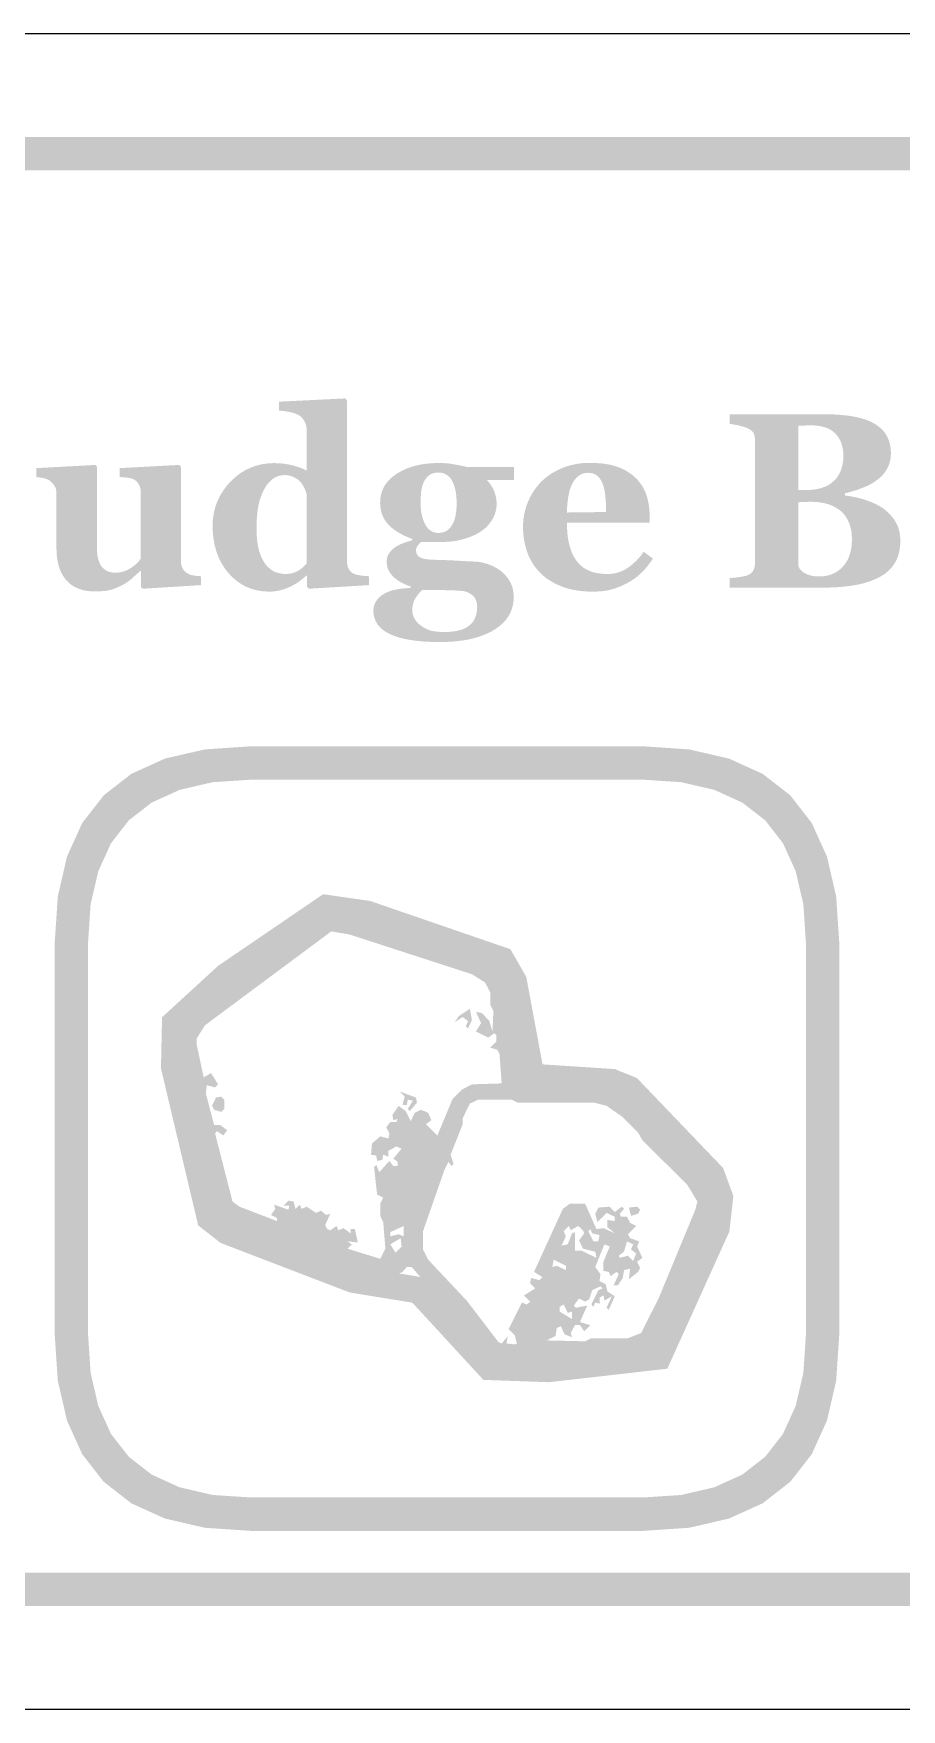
# Model space of a CAD drawing. Header units: millimetres. Extents: x 4 to 272, y 4 to 144.
# Drawn here: x 99.05 to 109.45, y 99.96 to 120.04 of the extents above; entities that cross this region are included whole.
import ezdxf

# ---------------------------------------------------------------- set-up
doc = ezdxf.new("R2010")
doc.units = ezdxf.units.MM
doc.layers.add('CUT', color=1, linetype='Continuous')
doc.layers.add('RASTER', color=7, linetype='Continuous')

msp = doc.modelspace()

# ---------------------------------------------------------------- hatches: boundary and pattern name
at = {"layer": 'RASTER'}
h = msp.add_hatch(color=7, dxfattribs=at)
h.paths.add_polyline_path([(73.2, 116.6), (73.234, 117.116), (73.338, 117.563), (73.509, 117.941), (73.75, 118.25), (74.059, 118.491), (74.438, 118.663), (74.884, 118.766), (75.4, 118.8), (132.6, 118.8), (133.116, 118.766), (133.563, 118.663), (133.941, 118.491), (134.25, 118.25), (134.491, 117.941), (134.663, 117.563), (134.766, 117.116), (134.8, 116.6), (134.8, 103.4), (134.766, 102.884), (134.663, 102.438), (134.491, 102.059), (134.25, 101.75), (133.941, 101.509), (133.563, 101.338), (133.116, 101.234), (132.6, 101.2), (75.4, 101.2), (74.884, 101.234), (74.438, 101.338), (74.059, 101.509), (73.75, 101.75), (73.509, 102.059), (73.338, 102.438), (73.234, 102.884), (73.2, 103.4)])
h.paths.add_polyline_path([(73.6, 116.6), (73.6, 103.4), (73.628, 102.978), (73.712, 102.613), (73.853, 102.303), (74.05, 102.05), (74.303, 101.853), (74.613, 101.712), (74.978, 101.628), (75.4, 101.6), (132.6, 101.6), (133.022, 101.628), (133.388, 101.713), (133.697, 101.853), (133.95, 102.05), (134.147, 102.303), (134.288, 102.613), (134.372, 102.978), (134.4, 103.4), (134.4, 116.6), (134.372, 117.022), (134.288, 117.388), (134.147, 117.697), (133.95, 117.95), (133.697, 118.147), (133.388, 118.288), (133.022, 118.372), (132.6, 118.4), (75.4, 118.4), (74.978, 118.372), (74.613, 118.288), (74.303, 118.147), (74.05, 117.95), (73.853, 117.697), (73.712, 117.388), (73.628, 117.022), (73.6, 116.6)], flags=0)
h = msp.add_hatch(color=7, dxfattribs=at)
h.paths.add_polyline_path([(103.067, 113.431), (102.345, 113.388), (102.323, 113.409), (102.323, 113.544), (102.313, 113.546), (102.294, 113.527), (102.273, 113.509), (102.252, 113.491), (102.228, 113.474), (102.203, 113.457), (102.176, 113.441), (102.148, 113.426), (102.118, 113.411), (102.088, 113.397), (102.057, 113.386), (102.026, 113.376), (101.996, 113.368), (101.965, 113.361), (101.934, 113.357), (101.903, 113.354), (101.872, 113.353), (101.799, 113.357), (101.73, 113.367), (101.664, 113.384), (101.602, 113.408), (101.542, 113.439), (101.486, 113.477), (101.433, 113.521), (101.384, 113.573), (101.339, 113.63), (101.3, 113.691), (101.267, 113.756), (101.24, 113.825), (101.219, 113.898), (101.204, 113.975), (101.195, 114.056), (101.192, 114.141), (101.195, 114.217), (101.205, 114.29), (101.222, 114.361), (101.246, 114.428), (101.276, 114.493), (101.313, 114.555), (101.356, 114.615), (101.406, 114.671), (101.462, 114.723), (101.519, 114.768), (101.58, 114.806), (101.644, 114.837), (101.71, 114.862), (101.779, 114.879), (101.851, 114.889), (101.926, 114.893), (101.956, 114.892), (101.985, 114.891), (102.014, 114.889), (102.042, 114.886), (102.07, 114.882), (102.098, 114.877), (102.125, 114.872), (102.151, 114.866), (102.177, 114.859), (102.201, 114.851), (102.224, 114.844), (102.246, 114.836), (102.267, 114.828), (102.286, 114.82), (102.303, 114.811), (102.32, 114.802), (102.32, 115.281), (102.319, 115.294), (102.318, 115.308), (102.317, 115.321), (102.314, 115.333), (102.311, 115.346), (102.307, 115.358), (102.303, 115.371), (102.298, 115.383), (102.292, 115.394), (102.286, 115.405), (102.279, 115.415), (102.272, 115.425), (102.265, 115.434), (102.257, 115.442), (102.248, 115.45), (102.239, 115.457), (102.228, 115.464), (102.215, 115.472), (102.202, 115.478), (102.188, 115.484), (102.174, 115.49), (102.158, 115.495), (102.142, 115.499), (102.126, 115.503), (102.109, 115.506), (102.092, 115.509), (102.075, 115.512), (102.057, 115.515), (102.04, 115.517), (102.023, 115.519), (102.006, 115.521), (101.989, 115.523), (101.989, 115.629), (102.78, 115.668), (102.802, 115.644), (102.802, 113.724), (102.802, 113.71), (102.803, 113.697), (102.804, 113.684), (102.806, 113.672), (102.809, 113.661), (102.812, 113.65), (102.816, 113.64), (102.82, 113.63), (102.825, 113.621), (102.831, 113.612), (102.837, 113.604), (102.844, 113.596), (102.852, 113.589), (102.86, 113.582), (102.869, 113.576), (102.879, 113.57), (102.888, 113.566), (102.897, 113.562), (102.906, 113.559), (102.917, 113.556), (102.929, 113.553), (102.942, 113.551), (102.955, 113.548), (102.969, 113.546), (102.984, 113.545), (102.998, 113.543), (103.011, 113.542), (103.023, 113.541), (103.035, 113.54), (103.047, 113.539), (103.057, 113.538), (103.067, 113.538)])
h.paths.add_polyline_path([(102.32, 113.692), (102.32, 114.519), (102.317, 114.528), (102.314, 114.536), (102.311, 114.545), (102.308, 114.555), (102.304, 114.564), (102.3, 114.574), (102.296, 114.584), (102.291, 114.594), (102.286, 114.604), (102.281, 114.614), (102.276, 114.624), (102.269, 114.634), (102.263, 114.643), (102.256, 114.653), (102.249, 114.662), (102.241, 114.671), (102.233, 114.679), (102.225, 114.686), (102.216, 114.694), (102.206, 114.7), (102.196, 114.707), (102.186, 114.714), (102.174, 114.72), (102.162, 114.726), (102.15, 114.731), (102.137, 114.736), (102.124, 114.74), (102.11, 114.743), (102.096, 114.746), (102.082, 114.748), (102.067, 114.749), (102.052, 114.749), (102.016, 114.747), (101.982, 114.739), (101.949, 114.726), (101.918, 114.708), (101.889, 114.684), (101.862, 114.656), (101.836, 114.622), (101.812, 114.584), (101.79, 114.54), (101.771, 114.492), (101.754, 114.44), (101.741, 114.384), (101.731, 114.323), (101.724, 114.259), (101.719, 114.19), (101.718, 114.116), (101.718, 114.087), (101.719, 114.058), (101.72, 114.031), (101.722, 114.004), (101.724, 113.977), (101.727, 113.952), (101.731, 113.927), (101.735, 113.903), (101.739, 113.88), (101.745, 113.857), (101.751, 113.835), (101.758, 113.813), (101.766, 113.792), (101.774, 113.771), (101.784, 113.751), (101.794, 113.731), (101.805, 113.712), (101.817, 113.694), (101.829, 113.678), (101.842, 113.662), (101.856, 113.647), (101.871, 113.634), (101.887, 113.621), (101.903, 113.609), (101.92, 113.599), (101.938, 113.59), (101.957, 113.583), (101.977, 113.577), (101.997, 113.572), (102.018, 113.568), (102.04, 113.566), (102.063, 113.566), (102.085, 113.566), (102.106, 113.568), (102.126, 113.57), (102.145, 113.574), (102.163, 113.579), (102.18, 113.585), (102.196, 113.592), (102.211, 113.6), (102.226, 113.609), (102.24, 113.619), (102.254, 113.629), (102.268, 113.64), (102.281, 113.652), (102.294, 113.664), (102.307, 113.678), (102.32, 113.692)], flags=0)
h = msp.add_hatch(color=7, dxfattribs=at)
h.paths.add_polyline_path([(109.221, 114.354), (109.244, 114.337), (109.265, 114.319), (109.286, 114.301), (109.306, 114.281), (109.324, 114.26), (109.342, 114.238), (109.358, 114.216), (109.373, 114.192), (109.387, 114.167), (109.399, 114.141), (109.409, 114.114), (109.417, 114.086), (109.423, 114.057), (109.428, 114.026), (109.431, 113.995), (109.432, 113.963), (109.431, 113.924), (109.427, 113.886), (109.422, 113.851), (109.415, 113.817), (109.406, 113.784), (109.394, 113.753), (109.381, 113.723), (109.365, 113.695), (109.347, 113.669), (109.328, 113.643), (109.307, 113.62), (109.284, 113.598), (109.259, 113.577), (109.232, 113.557), (109.204, 113.54), (109.174, 113.523), (109.14, 113.507), (109.105, 113.492), (109.069, 113.478), (109.032, 113.466), (108.993, 113.454), (108.953, 113.444), (108.912, 113.435), (108.87, 113.428), (108.826, 113.421), (108.78, 113.416), (108.732, 113.411), (108.683, 113.407), (108.631, 113.404), (108.577, 113.402), (108.522, 113.4), (108.465, 113.4), (107.385, 113.4), (107.385, 113.514), (107.397, 113.515), (107.409, 113.517), (107.423, 113.518), (107.437, 113.52), (107.451, 113.521), (107.467, 113.523), (107.483, 113.525), (107.5, 113.527), (107.516, 113.53), (107.531, 113.532), (107.545, 113.534), (107.558, 113.537), (107.57, 113.54), (107.58, 113.542), (107.589, 113.545), (107.596, 113.548), (107.609, 113.554), (107.621, 113.56), (107.632, 113.566), (107.642, 113.573), (107.65, 113.581), (107.658, 113.589), (107.665, 113.597), (107.67, 113.606), (107.675, 113.615), (107.679, 113.625), (107.682, 113.636), (107.685, 113.647), (107.687, 113.659), (107.689, 113.672), (107.69, 113.685), (107.69, 113.699), (107.69, 115.164), (107.69, 115.177), (107.689, 115.189), (107.688, 115.201), (107.686, 115.212), (107.684, 115.223), (107.681, 115.233), (107.678, 115.242), (107.674, 115.252), (107.669, 115.26), (107.663, 115.269), (107.655, 115.277), (107.646, 115.285), (107.636, 115.292), (107.624, 115.299), (107.611, 115.306), (107.596, 115.313), (107.585, 115.318), (107.573, 115.322), (107.56, 115.326), (107.547, 115.33), (107.534, 115.334), (107.52, 115.338), (107.506, 115.341), (107.491, 115.345), (107.476, 115.348), (107.462, 115.35), (107.448, 115.353), (107.434, 115.356), (107.421, 115.358), (107.409, 115.36), (107.397, 115.362), (107.385, 115.364), (107.385, 115.479), (108.515, 115.479), (108.618, 115.477), (108.713, 115.471), (108.801, 115.462), (108.882, 115.449), (108.955, 115.433), (109.021, 115.413), (109.079, 115.389), (109.13, 115.361), (109.174, 115.33), (109.213, 115.296), (109.245, 115.258), (109.272, 115.216), (109.292, 115.171), (109.307, 115.123), (109.316, 115.071), (109.319, 115.016), (109.318, 114.99), (109.316, 114.965), (109.313, 114.94), (109.308, 114.917), (109.302, 114.894), (109.295, 114.872), (109.286, 114.851), (109.276, 114.83), (109.265, 114.811), (109.253, 114.792), (109.239, 114.774), (109.225, 114.756), (109.209, 114.739), (109.192, 114.723), (109.174, 114.707), (109.155, 114.692), (109.136, 114.679), (109.117, 114.666), (109.097, 114.653), (109.076, 114.641), (109.054, 114.63), (109.031, 114.619), (109.008, 114.608), (108.983, 114.598), (108.958, 114.589), (108.933, 114.579), (108.907, 114.57), (108.88, 114.562), (108.853, 114.554), (108.826, 114.546), (108.798, 114.539), (108.77, 114.532), (108.77, 114.504), (108.798, 114.501), (108.827, 114.497), (108.856, 114.492), (108.886, 114.486), (108.916, 114.479), (108.946, 114.472), (108.976, 114.463), (109.007, 114.454), (109.037, 114.444), (109.066, 114.433), (109.095, 114.422), (109.122, 114.409), (109.148, 114.397), (109.173, 114.383), (109.197, 114.369), (109.221, 114.354)])
h.paths.add_polyline_path([(108.749, 114.979), (108.748, 115.021), (108.743, 115.061), (108.735, 115.098), (108.725, 115.133), (108.711, 115.165), (108.694, 115.196), (108.674, 115.223), (108.652, 115.249), (108.626, 115.271), (108.597, 115.291), (108.565, 115.308), (108.53, 115.321), (108.492, 115.332), (108.451, 115.339), (108.407, 115.344), (108.359, 115.345), (108.352, 115.345), (108.344, 115.345), (108.336, 115.345), (108.327, 115.345), (108.318, 115.344), (108.308, 115.344), (108.298, 115.344), (108.287, 115.343), (108.276, 115.343), (108.265, 115.342), (108.255, 115.342), (108.245, 115.341), (108.236, 115.341), (108.227, 115.34), (108.218, 115.34), (108.21, 115.339), (108.21, 114.569), (108.286, 114.569), (108.344, 114.571), (108.397, 114.576), (108.447, 114.584), (108.492, 114.597), (108.534, 114.612), (108.572, 114.631), (108.606, 114.654), (108.636, 114.68), (108.663, 114.708), (108.686, 114.74), (108.705, 114.774), (108.721, 114.81), (108.733, 114.848), (108.742, 114.89), (108.747, 114.933), (108.749, 114.979)], flags=0)
h.paths.add_polyline_path([(108.852, 113.982), (108.85, 114.034), (108.844, 114.084), (108.833, 114.13), (108.819, 114.173), (108.801, 114.213), (108.779, 114.25), (108.753, 114.284), (108.723, 114.314), (108.689, 114.341), (108.651, 114.365), (108.61, 114.385), (108.566, 114.401), (108.517, 114.414), (108.466, 114.423), (108.411, 114.428), (108.352, 114.43), (108.345, 114.43), (108.337, 114.43), (108.329, 114.429), (108.32, 114.429), (108.31, 114.429), (108.3, 114.429), (108.289, 114.428), (108.278, 114.428), (108.267, 114.427), (108.257, 114.427), (108.247, 114.426), (108.238, 114.426), (108.23, 114.425), (108.222, 114.425), (108.216, 114.424), (108.21, 114.424), (108.21, 113.664), (108.214, 113.65), (108.22, 113.638), (108.228, 113.625), (108.237, 113.614), (108.248, 113.603), (108.261, 113.592), (108.276, 113.582), (108.292, 113.572), (108.31, 113.563), (108.328, 113.556), (108.348, 113.549), (108.368, 113.544), (108.389, 113.54), (108.412, 113.537), (108.435, 113.535), (108.459, 113.535), (108.502, 113.537), (108.542, 113.542), (108.581, 113.551), (108.617, 113.564), (108.651, 113.581), (108.684, 113.601), (108.714, 113.624), (108.742, 113.652), (108.768, 113.683), (108.79, 113.716), (108.809, 113.753), (108.824, 113.793), (108.836, 113.836), (108.845, 113.881), (108.85, 113.93), (108.852, 113.982)], flags=0)
msp.add_hatch(color=7, dxfattribs=at).paths.add_polyline_path([(101.054, 113.431), (100.355, 113.388), (100.333, 113.409), (100.333, 113.601), (100.325, 113.601), (100.312, 113.589), (100.3, 113.578), (100.288, 113.567), (100.275, 113.556), (100.263, 113.545), (100.251, 113.534), (100.239, 113.523), (100.227, 113.512), (100.215, 113.501), (100.202, 113.491), (100.189, 113.481), (100.175, 113.471), (100.161, 113.461), (100.146, 113.452), (100.13, 113.443), (100.114, 113.434), (100.095, 113.424), (100.077, 113.415), (100.059, 113.407), (100.041, 113.399), (100.024, 113.392), (100.006, 113.386), (99.989, 113.38), (99.972, 113.375), (99.955, 113.371), (99.935, 113.367), (99.914, 113.363), (99.891, 113.361), (99.865, 113.359), (99.838, 113.357), (99.809, 113.356), (99.778, 113.356), (99.725, 113.358), (99.674, 113.364), (99.627, 113.375), (99.583, 113.389), (99.542, 113.408), (99.505, 113.431), (99.47, 113.458), (99.439, 113.489), (99.412, 113.524), (99.388, 113.563), (99.367, 113.605), (99.351, 113.65), (99.338, 113.699), (99.329, 113.751), (99.323, 113.807), (99.321, 113.866), (99.321, 114.525), (99.321, 114.539), (99.32, 114.552), (99.318, 114.565), (99.316, 114.577), (99.313, 114.588), (99.309, 114.599), (99.304, 114.609), (99.299, 114.618), (99.294, 114.627), (99.287, 114.635), (99.281, 114.644), (99.274, 114.652), (99.266, 114.66), (99.258, 114.667), (99.25, 114.675), (99.241, 114.682), (99.233, 114.687), (99.225, 114.692), (99.216, 114.696), (99.207, 114.701), (99.197, 114.704), (99.187, 114.708), (99.176, 114.711), (99.165, 114.713), (99.153, 114.716), (99.142, 114.718), (99.131, 114.719), (99.12, 114.721), (99.109, 114.723), (99.099, 114.724), (99.089, 114.725), (99.08, 114.726), (99.08, 114.833), (99.79, 114.871), (99.806, 114.849), (99.806, 113.875), (99.807, 113.838), (99.81, 113.804), (99.814, 113.773), (99.821, 113.744), (99.829, 113.717), (99.839, 113.693), (99.85, 113.671), (99.864, 113.652), (99.879, 113.635), (99.896, 113.621), (99.913, 113.608), (99.933, 113.598), (99.953, 113.59), (99.975, 113.585), (99.998, 113.581), (100.023, 113.58), (100.049, 113.581), (100.074, 113.584), (100.098, 113.588), (100.122, 113.594), (100.145, 113.601), (100.167, 113.611), (100.189, 113.622), (100.21, 113.634), (100.23, 113.648), (100.248, 113.662), (100.266, 113.676), (100.281, 113.69), (100.296, 113.705), (100.309, 113.72), (100.32, 113.735), (100.331, 113.75), (100.331, 114.54), (100.33, 114.552), (100.329, 114.564), (100.328, 114.576), (100.326, 114.587), (100.323, 114.598), (100.32, 114.609), (100.316, 114.619), (100.312, 114.629), (100.306, 114.639), (100.301, 114.648), (100.295, 114.657), (100.288, 114.665), (100.281, 114.673), (100.273, 114.68), (100.265, 114.687), (100.256, 114.693), (100.249, 114.698), (100.241, 114.702), (100.233, 114.705), (100.224, 114.708), (100.214, 114.711), (100.204, 114.713), (100.192, 114.715), (100.18, 114.717), (100.168, 114.718), (100.156, 114.72), (100.143, 114.721), (100.131, 114.722), (100.118, 114.723), (100.106, 114.724), (100.093, 114.725), (100.08, 114.726), (100.08, 114.833), (100.791, 114.871), (100.813, 114.849), (100.813, 113.718), (100.813, 113.705), (100.814, 113.693), (100.815, 113.682), (100.818, 113.67), (100.821, 113.66), (100.824, 113.65), (100.828, 113.64), (100.833, 113.631), (100.838, 113.622), (100.844, 113.613), (100.851, 113.605), (100.858, 113.598), (100.866, 113.59), (100.874, 113.583), (100.883, 113.576), (100.893, 113.57), (100.9, 113.566), (100.908, 113.562), (100.916, 113.558), (100.925, 113.555), (100.934, 113.552), (100.944, 113.55), (100.955, 113.548), (100.966, 113.546), (100.977, 113.544), (100.988, 113.543), (100.999, 113.542), (101.01, 113.54), (101.021, 113.54), (101.032, 113.539), (101.043, 113.538), (101.054, 113.538)])
h = msp.add_hatch(color=7, dxfattribs=at)
h.paths.add_polyline_path([(104.803, 114.689), (104.48, 114.689), (104.494, 114.673), (104.507, 114.656), (104.519, 114.64), (104.53, 114.623), (104.541, 114.606), (104.55, 114.588), (104.559, 114.571), (104.566, 114.553), (104.573, 114.535), (104.579, 114.517), (104.584, 114.498), (104.588, 114.48), (104.591, 114.461), (104.593, 114.442), (104.594, 114.423), (104.595, 114.403), (104.594, 114.378), (104.591, 114.354), (104.587, 114.329), (104.581, 114.305), (104.574, 114.282), (104.564, 114.259), (104.553, 114.236), (104.541, 114.214), (104.526, 114.192), (104.511, 114.171), (104.495, 114.152), (104.478, 114.133), (104.46, 114.116), (104.44, 114.099), (104.42, 114.084), (104.398, 114.069), (104.376, 114.056), (104.352, 114.042), (104.327, 114.03), (104.301, 114.019), (104.275, 114.008), (104.247, 113.998), (104.219, 113.989), (104.189, 113.98), (104.159, 113.973), (104.128, 113.966), (104.096, 113.96), (104.064, 113.956), (104.031, 113.952), (103.997, 113.95), (103.963, 113.948), (103.928, 113.948), (103.689, 113.948), (103.685, 113.944), (103.68, 113.94), (103.676, 113.936), (103.671, 113.931), (103.666, 113.925), (103.661, 113.919), (103.656, 113.913), (103.651, 113.906), (103.646, 113.899), (103.641, 113.892), (103.638, 113.885), (103.635, 113.878), (103.632, 113.871), (103.631, 113.864), (103.63, 113.858), (103.629, 113.851), (103.63, 113.836), (103.633, 113.821), (103.637, 113.808), (103.642, 113.797), (103.649, 113.786), (103.658, 113.777), (103.669, 113.769), (103.681, 113.762), (103.695, 113.756), (103.712, 113.751), (103.731, 113.746), (103.753, 113.742), (103.777, 113.739), (103.805, 113.737), (103.834, 113.735), (103.867, 113.734), (103.9, 113.733), (103.934, 113.732), (103.967, 113.731), (104.001, 113.73), (104.034, 113.728), (104.068, 113.727), (104.102, 113.725), (104.136, 113.723), (104.169, 113.721), (104.199, 113.719), (104.227, 113.718), (104.253, 113.717), (104.276, 113.716), (104.297, 113.715), (104.315, 113.714), (104.331, 113.713), (104.352, 113.712), (104.373, 113.71), (104.395, 113.707), (104.416, 113.703), (104.437, 113.698), (104.458, 113.692), (104.479, 113.686), (104.5, 113.679), (104.52, 113.671), (104.54, 113.663), (104.559, 113.654), (104.578, 113.644), (104.595, 113.634), (104.612, 113.624), (104.629, 113.612), (104.645, 113.601), (104.661, 113.587), (104.677, 113.573), (104.692, 113.558), (104.706, 113.542), (104.72, 113.525), (104.732, 113.508), (104.745, 113.489), (104.756, 113.47), (104.766, 113.449), (104.775, 113.428), (104.783, 113.406), (104.789, 113.384), (104.794, 113.36), (104.797, 113.336), (104.799, 113.311), (104.8, 113.286), (104.799, 113.258), (104.796, 113.231), (104.792, 113.204), (104.786, 113.178), (104.779, 113.152), (104.77, 113.126), (104.759, 113.101), (104.746, 113.076), (104.732, 113.052), (104.716, 113.029), (104.698, 113.006), (104.679, 112.985), (104.657, 112.964), (104.634, 112.944), (104.61, 112.925), (104.583, 112.906), (104.553, 112.888), (104.522, 112.871), (104.49, 112.855), (104.456, 112.84), (104.42, 112.826), (104.383, 112.813), (104.345, 112.801), (104.305, 112.791), (104.264, 112.781), (104.22, 112.773), (104.173, 112.766), (104.124, 112.76), (104.073, 112.755), (104.019, 112.752), (103.963, 112.75), (103.905, 112.75), (103.811, 112.751), (103.724, 112.755), (103.642, 112.763), (103.566, 112.773), (103.495, 112.786), (103.431, 112.802), (103.372, 112.821), (103.319, 112.843), (103.272, 112.868), (103.231, 112.896), (103.197, 112.927), (103.168, 112.961), (103.146, 112.997), (103.131, 113.037), (103.121, 113.079), (103.118, 113.125), (103.12, 113.153), (103.125, 113.18), (103.133, 113.206), (103.145, 113.23), (103.161, 113.253), (103.179, 113.275), (103.201, 113.296), (103.227, 113.315), (103.256, 113.333), (103.288, 113.348), (103.325, 113.362), (103.365, 113.373), (103.409, 113.382), (103.457, 113.389), (103.508, 113.394), (103.563, 113.397), (103.563, 113.415), (103.531, 113.426), (103.5, 113.439), (103.471, 113.453), (103.444, 113.468), (103.418, 113.483), (103.395, 113.5), (103.373, 113.517), (103.353, 113.535), (103.336, 113.555), (103.32, 113.575), (103.307, 113.595), (103.297, 113.617), (103.288, 113.639), (103.283, 113.662), (103.279, 113.686), (103.278, 113.711), (103.278, 113.726), (103.28, 113.74), (103.282, 113.754), (103.285, 113.767), (103.29, 113.78), (103.295, 113.792), (103.301, 113.804), (103.308, 113.815), (103.316, 113.825), (103.324, 113.835), (103.333, 113.845), (103.342, 113.854), (103.352, 113.864), (103.362, 113.873), (103.373, 113.881), (103.385, 113.889), (103.395, 113.896), (103.406, 113.903), (103.418, 113.909), (103.43, 113.915), (103.443, 113.921), (103.456, 113.926), (103.47, 113.932), (103.484, 113.937), (103.499, 113.942), (103.512, 113.946), (103.526, 113.951), (103.538, 113.955), (103.55, 113.958), (103.562, 113.962), (103.572, 113.965), (103.583, 113.968), (103.583, 113.984), (103.535, 114.003), (103.49, 114.023), (103.449, 114.044), (103.411, 114.066), (103.376, 114.089), (103.345, 114.112), (103.317, 114.137), (103.292, 114.163), (103.27, 114.19), (103.251, 114.219), (103.235, 114.249), (103.222, 114.28), (103.212, 114.313), (103.205, 114.348), (103.2, 114.384), (103.199, 114.421), (103.202, 114.473), (103.211, 114.523), (103.227, 114.57), (103.248, 114.615), (103.276, 114.656), (103.31, 114.695), (103.351, 114.732), (103.397, 114.765), (103.448, 114.795), (103.503, 114.822), (103.561, 114.844), (103.622, 114.862), (103.687, 114.876), (103.755, 114.886), (103.826, 114.892), (103.9, 114.894), (103.925, 114.894), (103.95, 114.893), (103.974, 114.892), (103.998, 114.89), (104.022, 114.888), (104.046, 114.885), (104.07, 114.881), (104.093, 114.877), (104.116, 114.873), (104.137, 114.869), (104.156, 114.865), (104.175, 114.861), (104.192, 114.858), (104.207, 114.854), (104.222, 114.851), (104.234, 114.847), (104.803, 114.847)])
h.paths.add_polyline_path([(104.116, 114.409), (104.115, 114.451), (104.112, 114.49), (104.108, 114.528), (104.102, 114.563), (104.095, 114.595), (104.085, 114.626), (104.074, 114.654), (104.062, 114.68), (104.047, 114.704), (104.031, 114.724), (104.013, 114.741), (103.993, 114.755), (103.971, 114.766), (103.947, 114.774), (103.922, 114.778), (103.895, 114.78), (103.88, 114.779), (103.867, 114.778), (103.854, 114.776), (103.841, 114.773), (103.829, 114.769), (103.817, 114.765), (103.806, 114.759), (103.795, 114.753), (103.785, 114.746), (103.775, 114.738), (103.765, 114.729), (103.756, 114.72), (103.748, 114.709), (103.74, 114.699), (103.733, 114.687), (103.726, 114.674), (103.72, 114.662), (103.715, 114.648), (103.71, 114.635), (103.705, 114.62), (103.701, 114.606), (103.698, 114.59), (103.695, 114.574), (103.692, 114.558), (103.69, 114.541), (103.689, 114.524), (103.687, 114.507), (103.686, 114.49), (103.685, 114.473), (103.684, 114.456), (103.684, 114.439), (103.684, 114.421), (103.684, 114.382), (103.687, 114.345), (103.691, 114.309), (103.698, 114.276), (103.705, 114.244), (103.715, 114.214), (103.726, 114.185), (103.739, 114.159), (103.754, 114.135), (103.77, 114.114), (103.788, 114.096), (103.807, 114.082), (103.827, 114.071), (103.849, 114.063), (103.873, 114.058), (103.897, 114.056), (103.923, 114.058), (103.947, 114.062), (103.97, 114.069), (103.991, 114.079), (104.01, 114.092), (104.028, 114.108), (104.044, 114.127), (104.059, 114.149), (104.073, 114.173), (104.084, 114.199), (104.094, 114.228), (104.102, 114.26), (104.108, 114.294), (104.112, 114.33), (104.115, 114.368), (104.116, 114.409)], flags=0)
h.paths.add_polyline_path([(104.362, 113.179), (104.361, 113.191), (104.36, 113.204), (104.358, 113.216), (104.355, 113.228), (104.351, 113.241), (104.346, 113.253), (104.341, 113.265), (104.334, 113.278), (104.326, 113.29), (104.316, 113.301), (104.303, 113.312), (104.289, 113.322), (104.272, 113.332), (104.254, 113.341), (104.233, 113.35), (104.209, 113.358), (104.195, 113.36), (104.179, 113.362), (104.16, 113.363), (104.14, 113.365), (104.117, 113.366), (104.092, 113.367), (104.065, 113.368), (104.036, 113.369), (104.004, 113.37), (103.97, 113.371), (103.933, 113.371), (103.893, 113.371), (103.85, 113.372), (103.804, 113.372), (103.755, 113.372), (103.704, 113.372), (103.692, 113.361), (103.68, 113.349), (103.668, 113.337), (103.657, 113.324), (103.647, 113.311), (103.637, 113.297), (103.627, 113.283), (103.618, 113.268), (103.61, 113.253), (103.603, 113.237), (103.597, 113.22), (103.593, 113.202), (103.589, 113.183), (103.586, 113.164), (103.585, 113.144), (103.584, 113.123), (103.584, 113.114), (103.585, 113.104), (103.587, 113.095), (103.589, 113.085), (103.592, 113.075), (103.596, 113.064), (103.6, 113.053), (103.604, 113.043), (103.61, 113.032), (103.616, 113.021), (103.623, 113.01), (103.631, 113), (103.639, 112.99), (103.648, 112.98), (103.658, 112.97), (103.669, 112.961), (103.682, 112.95), (103.695, 112.94), (103.709, 112.931), (103.723, 112.923), (103.738, 112.915), (103.752, 112.907), (103.768, 112.9), (103.783, 112.894), (103.8, 112.888), (103.819, 112.883), (103.84, 112.879), (103.862, 112.876), (103.887, 112.873), (103.914, 112.871), (103.943, 112.87), (103.974, 112.87), (104.019, 112.871), (104.063, 112.874), (104.103, 112.88), (104.14, 112.888), (104.175, 112.898), (104.207, 112.911), (104.236, 112.926), (104.262, 112.943), (104.286, 112.963), (104.306, 112.985), (104.323, 113.01), (104.337, 113.039), (104.348, 113.069), (104.356, 113.103), (104.36, 113.14), (104.362, 113.179)], flags=0)
h = msp.add_hatch(color=7, dxfattribs=at)
h.paths.add_polyline_path([(106.467, 113.75), (106.454, 113.729), (106.44, 113.709), (106.425, 113.689), (106.41, 113.669), (106.394, 113.649), (106.378, 113.63), (106.361, 113.611), (106.343, 113.593), (106.325, 113.574), (106.306, 113.557), (106.286, 113.54), (106.266, 113.524), (106.245, 113.508), (106.223, 113.494), (106.201, 113.479), (106.178, 113.466), (106.154, 113.452), (106.129, 113.44), (106.104, 113.428), (106.08, 113.417), (106.055, 113.407), (106.03, 113.398), (106.005, 113.389), (105.98, 113.382), (105.954, 113.375), (105.928, 113.369), (105.9, 113.364), (105.872, 113.36), (105.843, 113.357), (105.812, 113.355), (105.781, 113.354), (105.749, 113.353), (105.696, 113.354), (105.644, 113.357), (105.595, 113.362), (105.547, 113.369), (105.501, 113.377), (105.457, 113.388), (105.415, 113.4), (105.375, 113.415), (105.336, 113.431), (105.299, 113.448), (105.264, 113.467), (105.231, 113.487), (105.199, 113.508), (105.169, 113.531), (105.141, 113.555), (105.115, 113.58), (105.09, 113.607), (105.067, 113.635), (105.045, 113.663), (105.025, 113.694), (105.007, 113.725), (104.99, 113.757), (104.975, 113.791), (104.962, 113.826), (104.95, 113.861), (104.94, 113.898), (104.931, 113.935), (104.924, 113.973), (104.918, 114.012), (104.914, 114.051), (104.912, 114.091), (104.911, 114.132), (104.912, 114.17), (104.915, 114.206), (104.919, 114.243), (104.925, 114.279), (104.933, 114.314), (104.942, 114.35), (104.953, 114.384), (104.966, 114.419), (104.981, 114.453), (104.996, 114.485), (105.014, 114.517), (105.033, 114.548), (105.053, 114.578), (105.074, 114.607), (105.098, 114.635), (105.122, 114.663), (105.148, 114.688), (105.175, 114.712), (105.204, 114.735), (105.235, 114.757), (105.267, 114.777), (105.301, 114.796), (105.336, 114.814), (105.373, 114.831), (105.412, 114.846), (105.451, 114.859), (105.492, 114.87), (105.534, 114.879), (105.577, 114.887), (105.621, 114.892), (105.666, 114.895), (105.712, 114.896), (105.763, 114.895), (105.81, 114.892), (105.856, 114.889), (105.899, 114.883), (105.94, 114.876), (105.979, 114.868), (106.015, 114.857), (106.049, 114.846), (106.082, 114.833), (106.112, 114.819), (106.142, 114.803), (106.17, 114.786), (106.196, 114.769), (106.222, 114.75), (106.245, 114.729), (106.268, 114.708), (106.288, 114.687), (106.306, 114.664), (106.324, 114.641), (106.34, 114.617), (106.354, 114.592), (106.367, 114.566), (106.379, 114.539), (106.389, 114.511), (106.398, 114.483), (106.406, 114.454), (106.412, 114.424), (106.418, 114.395), (106.422, 114.365), (106.425, 114.335), (106.427, 114.304), (106.427, 114.273), (106.427, 114.178), (105.437, 114.178), (105.439, 114.105), (105.444, 114.037), (105.453, 113.973), (105.466, 113.913), (105.482, 113.859), (105.502, 113.808), (105.526, 113.762), (105.553, 113.721), (105.584, 113.684), (105.619, 113.652), (105.659, 113.625), (105.703, 113.603), (105.751, 113.586), (105.803, 113.574), (105.86, 113.567), (105.92, 113.564), (105.954, 113.565), (105.988, 113.569), (106.02, 113.575), (106.051, 113.583), (106.082, 113.594), (106.111, 113.606), (106.14, 113.622), (106.168, 113.64), (106.195, 113.659), (106.221, 113.68), (106.246, 113.702), (106.27, 113.725), (106.293, 113.75), (106.315, 113.775), (106.336, 113.802), (106.355, 113.831)])
h.paths.add_polyline_path([(105.907, 114.307), (105.907, 114.329), (105.907, 114.351), (105.906, 114.373), (105.905, 114.396), (105.904, 114.418), (105.902, 114.441), (105.9, 114.464), (105.898, 114.487), (105.896, 114.509), (105.893, 114.531), (105.89, 114.551), (105.886, 114.571), (105.882, 114.589), (105.878, 114.606), (105.873, 114.623), (105.868, 114.638), (105.861, 114.654), (105.854, 114.67), (105.846, 114.685), (105.838, 114.698), (105.829, 114.711), (105.82, 114.722), (105.81, 114.732), (105.8, 114.742), (105.788, 114.75), (105.777, 114.757), (105.764, 114.763), (105.751, 114.768), (105.737, 114.772), (105.722, 114.775), (105.707, 114.776), (105.69, 114.777), (105.663, 114.775), (105.637, 114.77), (105.612, 114.761), (105.589, 114.748), (105.567, 114.732), (105.547, 114.713), (105.528, 114.689), (105.51, 114.663), (105.494, 114.632), (105.48, 114.597), (105.468, 114.558), (105.458, 114.515), (105.45, 114.468), (105.444, 114.416), (105.439, 114.361), (105.437, 114.301)], flags=0)
h = msp.add_hatch(color=7, dxfattribs=at)
h.paths.add_polyline_path([(99.3, 109.15), (99.337, 109.701), (99.447, 110.178), (99.63, 110.582), (99.888, 110.913), (100.218, 111.17), (100.622, 111.353), (101.099, 111.463), (101.65, 111.5), (106.35, 111.5), (106.901, 111.463), (107.378, 111.353), (107.782, 111.17), (108.113, 110.913), (108.37, 110.582), (108.553, 110.178), (108.663, 109.701), (108.7, 109.15), (108.7, 104.45), (108.663, 103.899), (108.553, 103.422), (108.37, 103.018), (108.113, 102.688), (107.782, 102.43), (107.378, 102.247), (106.901, 102.137), (106.35, 102.1), (101.65, 102.1), (101.099, 102.137), (100.622, 102.247), (100.218, 102.43), (99.887, 102.688), (99.63, 103.018), (99.447, 103.422), (99.337, 103.899), (99.3, 104.45)])
h.paths.add_polyline_path([(99.7, 109.15), (99.7, 104.45), (99.73, 103.993), (99.822, 103.597), (99.974, 103.262), (100.187, 102.988), (100.462, 102.774), (100.797, 102.622), (101.193, 102.53), (101.65, 102.5), (106.35, 102.5), (106.807, 102.53), (107.203, 102.622), (107.538, 102.774), (107.813, 102.988), (108.026, 103.262), (108.178, 103.597), (108.27, 103.993), (108.3, 104.45), (108.3, 109.15), (108.27, 109.607), (108.178, 110.003), (108.026, 110.338), (107.813, 110.613), (107.538, 110.826), (107.203, 110.978), (106.807, 111.07), (106.35, 111.1), (101.65, 111.1), (101.193, 111.07), (100.797, 110.978), (100.462, 110.826), (100.188, 110.613), (99.974, 110.338), (99.822, 110.003), (99.73, 109.607), (99.7, 109.15)], flags=0)
h = msp.add_hatch(color=7, dxfattribs=at)
h.paths.add_polyline_path([(102.516, 109.728), (103.08, 109.647), (104.76, 109.069), (104.95, 108.737), (105.145, 107.689), (106.01, 107.633), (106.275, 107.526), (107.308, 106.448), (107.431, 106.113), (107.384, 105.688), (106.64, 104.043), (105.222, 103.881), (104.436, 103.909), (103.585, 104.834), (102.835, 104.956), (101.287, 105.55), (101.019, 105.76), (100.573, 107.641), (100.586, 108.254), (101.257, 108.869)])
h.paths.add_polyline_path([(102.594, 109.393), (101.456, 108.618), (100.903, 108.111), (100.894, 107.676), (101.305, 105.943), (101.447, 105.831), (102.919, 105.267), (103.746, 105.132), (104.581, 104.224), (105.209, 104.201), (106.423, 104.34), (107.071, 105.773), (107.105, 106.073), (107.03, 106.274), (106.091, 107.255), (105.938, 107.317), (104.876, 107.386), (104.645, 108.625), (104.542, 108.806), (103.005, 109.335), (102.594, 109.393)], flags=0)
h = msp.add_hatch(color=7, dxfattribs=at)
h.paths.add_polyline_path([(102.624, 109.491), (102.687, 109.502), (103.2, 109.355), (104.409, 108.952), (104.604, 108.853), (104.739, 108.586), (104.911, 107.439), (105.912, 107.413), (106.07, 107.351), (106.363, 107.094), (106.487, 106.925), (107.022, 106.398), (107.132, 106.251), (107.195, 106.13), (107.195, 105.91), (106.473, 104.25), (106.205, 104.188), (105.326, 104.151), (105.252, 104.114), (104.593, 104.114), (104.325, 104.36), (104.274, 104.455), (104.105, 104.616), (104.054, 104.712), (103.577, 105.261), (103.519, 105.261), (103.467, 105.203), (103.273, 105.104), (103.053, 105.141), (101.514, 105.727), (101.32, 105.826), (101.246, 105.899), (101.147, 106.167), (100.927, 107.266), (100.818, 107.633), (100.781, 108.036), (100.88, 108.23), (100.99, 108.34), (102.309, 109.33)])
h.paths.add_polyline_path([(102.613, 109.282), (101.1, 108.157), (101.001, 107.999), (101.001, 107.926), (101.085, 107.534), (101.173, 107.585), (101.257, 107.45), (101.221, 107.413), (101.122, 107.439), (101.111, 107.34), (101.21, 106.962), (101.283, 106.962), (101.367, 106.9), (101.32, 106.837), (101.246, 106.889), (101.221, 106.863), (101.43, 106.046), (101.514, 105.984), (101.965, 105.811), (101.965, 105.848), (101.891, 105.885), (101.943, 105.958), (101.928, 106.009), (102.1, 105.947), (102.111, 105.995), (102.038, 105.995), (102.1, 106.057), (102.163, 106.046), (102.185, 105.958), (102.236, 106.009), (102.258, 105.958), (102.32, 105.984), (102.43, 105.91), (102.492, 105.936), (102.551, 105.885), (102.602, 105.899), (102.54, 105.764), (102.566, 105.716), (102.602, 105.701), (102.676, 105.753), (102.698, 105.701), (102.76, 105.727), (102.844, 105.665), (102.844, 105.716), (102.896, 105.716), (102.932, 105.555), (102.808, 105.569), (102.859, 105.533), (102.808, 105.481), (103.2, 105.36), (103.262, 105.481), (103.236, 105.8), (103.2, 105.874), (103.2, 106.02), (103.236, 106.093), (103.163, 106.13), (103.126, 106.46), (103.152, 106.486), (103.189, 106.398), (103.31, 106.533), (103.357, 106.471), (103.409, 106.471), (103.409, 106.522), (103.357, 106.559), (103.456, 106.68), (103.394, 106.706), (103.299, 106.654), (103.299, 106.581), (103.236, 106.607), (103.225, 106.544), (103.163, 106.533), (103.152, 106.596), (103.09, 106.607), (103.101, 106.742), (103.2, 106.826), (103.299, 106.801), (103.31, 106.863), (103.273, 106.936), (103.321, 106.999), (103.394, 106.999), (103.409, 107.035), (103.357, 107.021), (103.346, 107.083), (103.42, 107.193), (103.504, 107.131), (103.566, 107.01), (103.614, 107.109), (103.687, 107.145), (103.775, 107.109), (103.812, 107.021), (103.75, 106.973), (103.885, 106.837), (104.068, 107.277), (104.178, 107.387), (104.299, 107.45), (104.655, 107.461), (104.629, 107.816), (104.604, 107.864), (104.519, 107.889), (104.593, 107.963), (104.593, 108.036), (104.567, 108.062), (104.494, 108.01), (104.347, 108.084), (104.409, 108.183), (104.347, 108.318), (104.42, 108.303), (104.508, 108.208), (104.545, 108.084), (104.556, 108.329), (104.519, 108.402), (104.519, 108.549), (104.457, 108.67), (104.299, 108.769), (102.833, 109.245)], flags=0)
h.paths.add_polyline_path([(104.274, 108.355), (104.299, 108.219), (104.252, 108.12), (104.226, 108.146), (104.252, 108.208), (104.189, 108.256), (104.09, 108.194), (104.142, 108.267)], flags=0)
h.paths.add_polyline_path([(103.431, 107.365), (103.629, 107.292), (103.64, 107.23), (103.555, 107.131), (103.53, 107.156), (103.592, 107.255), (103.53, 107.266), (103.519, 107.204), (103.467, 107.204), (103.493, 107.303)], flags=0)
h.paths.add_polyline_path([(101.232, 107.292), (101.294, 107.303), (101.331, 107.266), (101.331, 107.156), (101.294, 107.12), (101.21, 107.145), (101.184, 107.193)], flags=0)
h.paths.add_polyline_path([(104.373, 107.266), (104.274, 107.219), (104.189, 107.046), (104.189, 106.973), (104.043, 106.607), (104.079, 106.497), (104.054, 106.471), (104.017, 106.522), (103.969, 106.423), (103.713, 105.69), (103.713, 105.47), (103.775, 105.349), (104.237, 104.858), (104.618, 104.36), (104.655, 104.345), (104.728, 104.433), (104.713, 104.345), (104.812, 104.334), (104.838, 104.345), (104.812, 104.444), (104.739, 104.517), (104.897, 104.836), (104.959, 104.811), (104.996, 104.847), (104.922, 104.921), (105.058, 105.005), (104.996, 105.067), (105.007, 105.13), (105.106, 105.104), (105.142, 105.141), (105.043, 105.203), (105.388, 105.958), (105.472, 106.02), (105.655, 106.02), (105.791, 105.716), (105.875, 105.727), (106.011, 105.665), (105.923, 105.738), (105.923, 105.826), (106.011, 105.811), (106.011, 105.863), (105.912, 105.91), (105.802, 105.8), (105.776, 105.899), (105.813, 105.973), (105.949, 105.984), (106.011, 105.921), (106.095, 105.984), (106.121, 105.958), (106.07, 105.899), (106.084, 105.863), (106.157, 105.863), (106.194, 105.789), (106.267, 105.753), (106.168, 105.654), (106.194, 105.606), (106.304, 105.569), (106.278, 105.507), (106.341, 105.371), (106.278, 105.324), (106.315, 105.25), (106.289, 105.203), (106.179, 105.115), (106.194, 105.24), (106.121, 105.225), (106.106, 105.13), (106.048, 105.042), (105.996, 105.042), (106.059, 105.177), (106.033, 105.203), (105.96, 105.152), (105.938, 105.203), (105.875, 105.214), (105.875, 105.324), (105.949, 105.507), (105.886, 105.533), (105.776, 105.261), (105.839, 105.177), (105.828, 105.093), (105.901, 105.056), (105.923, 104.968), (106.011, 104.91), (105.938, 104.748), (105.912, 104.774), (105.974, 104.91), (105.886, 104.858), (105.875, 104.921), (105.828, 104.895), (105.828, 104.822), (105.776, 104.836), (105.754, 104.785), (105.729, 104.811), (105.813, 104.983), (105.864, 105.005), (105.839, 105.031), (105.74, 104.983), (105.703, 104.873), (105.655, 104.847), (105.582, 104.884), (105.52, 104.8), (105.545, 104.774), (105.681, 104.8), (105.593, 104.602), (105.718, 104.565), (105.644, 104.492), (105.593, 104.565), (105.534, 104.565), (105.483, 104.47), (105.498, 104.419), (105.41, 104.455), (105.362, 104.554), (105.315, 104.528), (105.3, 104.433), (105.19, 104.382), (105.655, 104.371), (105.729, 104.408), (106.168, 104.408), (106.326, 104.47), (106.535, 104.884), (106.975, 105.947), (107, 106.046), (106.876, 106.251), (106.341, 106.779), (106.289, 106.874), (106.106, 107.057), (105.912, 107.193), (105.765, 107.23), (104.849, 107.23), (104.776, 107.266)], flags=0)
h.paths.add_polyline_path([(106.179, 105.973), (106.278, 105.984), (106.315, 105.947), (106.289, 105.899), (106.205, 105.874)], flags=0)
h.paths.add_polyline_path([(103.482, 105.753), (103.321, 105.679), (103.321, 105.628), (103.42, 105.654), (103.482, 105.628)], flags=0)
h.paths.add_polyline_path([(105.461, 105.753), (105.399, 105.69), (105.424, 105.628), (105.373, 105.518), (105.446, 105.533), (105.498, 105.665), (105.534, 105.679), (105.534, 105.459), (105.608, 105.459), (105.791, 105.371), (105.776, 105.445), (105.63, 105.481), (105.582, 105.58), (105.644, 105.665), (105.63, 105.701), (105.571, 105.753), (105.483, 105.701)], flags=0)
h.paths.add_polyline_path([(105.718, 105.716), (105.692, 105.69), (105.754, 105.569), (105.813, 105.569), (105.828, 105.643), (105.74, 105.665)], flags=0)
h.paths.add_polyline_path([(103.445, 105.606), (103.321, 105.533), (103.383, 105.434), (103.456, 105.507)], flags=0)
h.paths.add_polyline_path([(106.157, 105.569), (106.121, 105.445), (106.059, 105.397), (106.07, 105.371), (106.168, 105.397), (106.231, 105.335), (106.267, 105.423), (106.205, 105.47), (106.231, 105.533)], flags=0)
h.paths.add_polyline_path([(105.278, 105.349), (105.263, 105.261), (105.315, 105.276), (105.424, 105.225), (105.424, 105.276)], flags=0)
h.paths.add_polyline_path([(105.399, 104.811), (105.351, 104.785), (105.351, 104.726), (105.498, 104.638), (105.498, 104.726), (105.446, 104.712)], flags=0)

# ---------------------------------------------------------------- linework, layer by layer
at = {"layer": 'CUT'}
for points in [[(74.999, 120.04), (133.001, 120.04)], [(133.001, 99.96), (74.999, 99.96)]]:
    msp.add_lwpolyline(points, dxfattribs=at)

doc.saveas('drawing.dxf')
